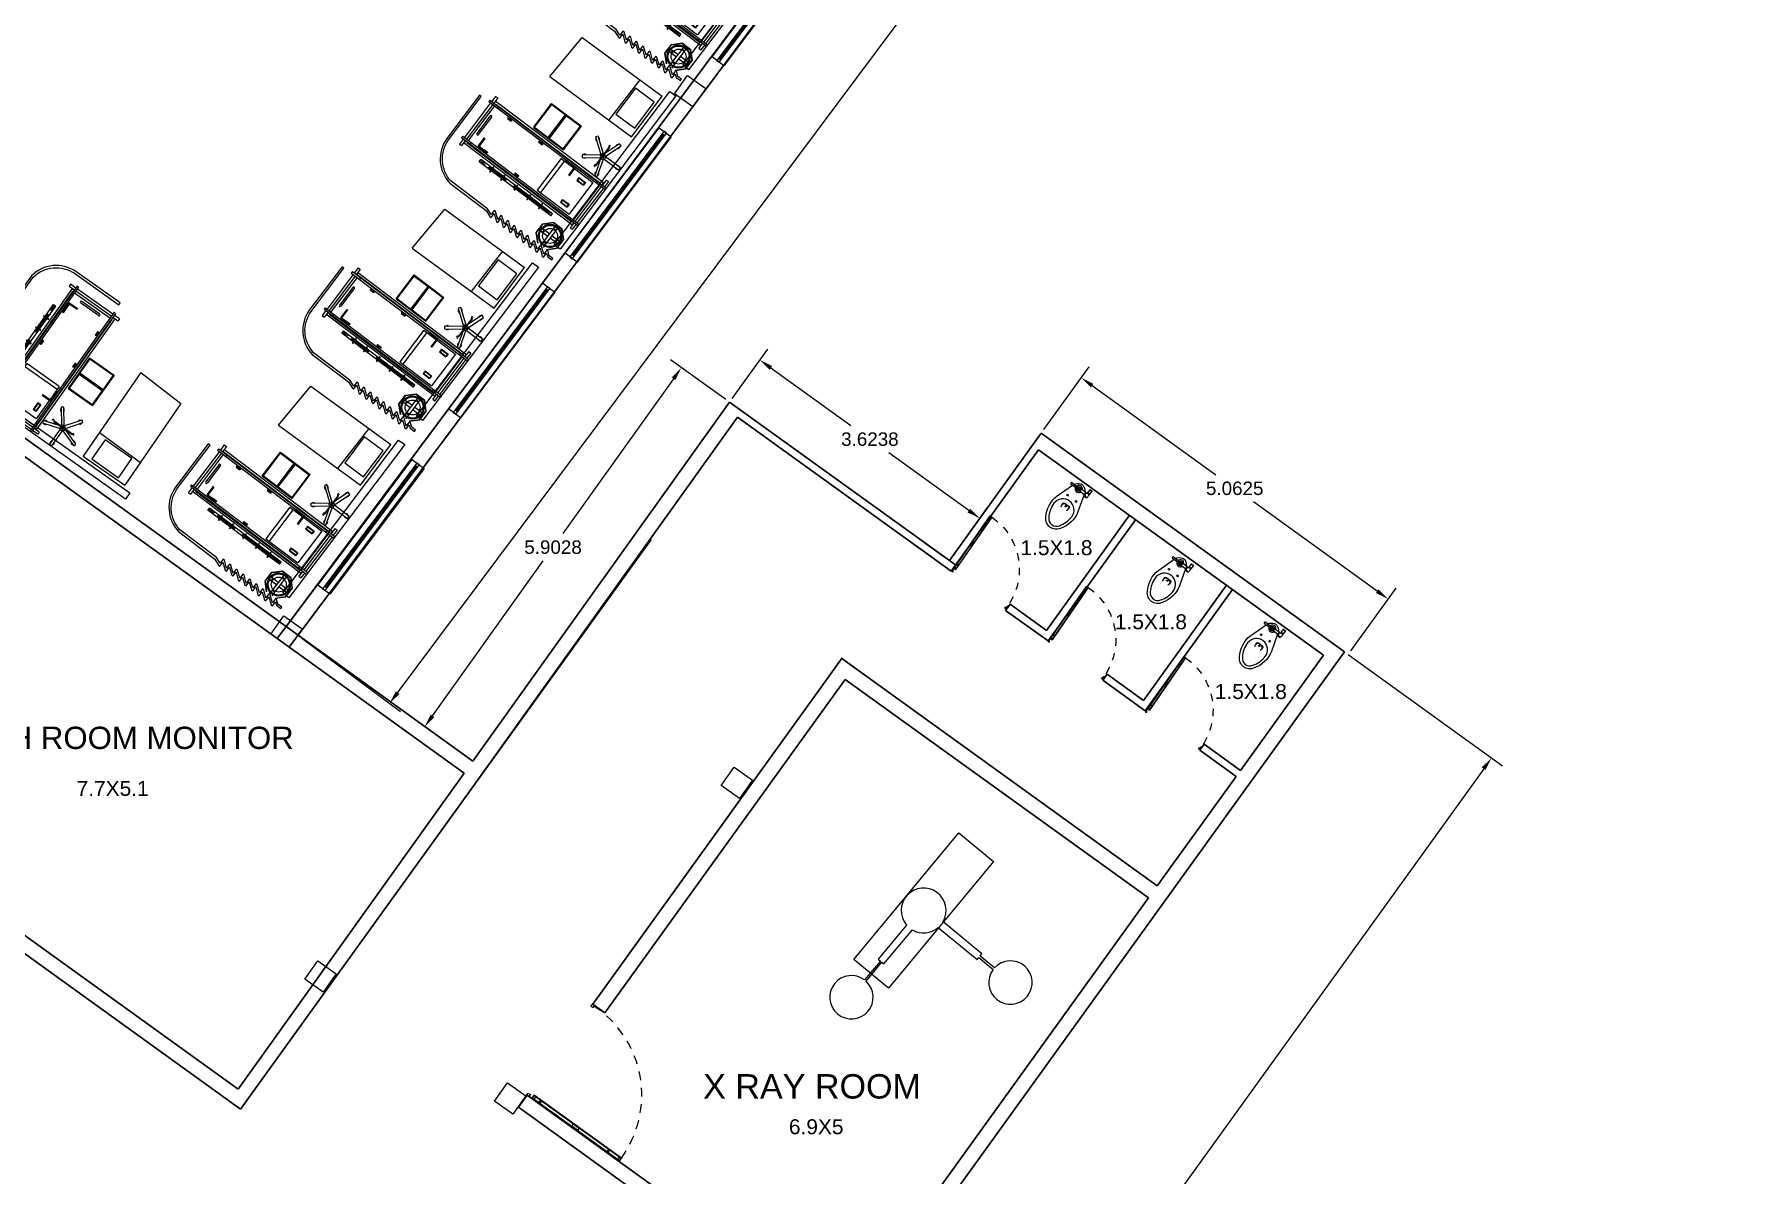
# Model space of a CAD drawing. Header units: metres. Extents: x 141303 to 146299, y 125960 to 127091.
# Drawn here: x 146017.86 to 146040.83, y 126160.79 to 126176.05 of the extents above; entities that cross this region are included whole.
import ezdxf

# ---------------------------------------------------------------- set-up
doc = ezdxf.new("R2010")
doc.units = ezdxf.units.M
doc.header["$MEASUREMENT"] = 0
for name, pattern in [('C05 _MOB-EQUIP URGENCIAS Y TOCOCIRUGÍA$0$006_URGENCIAS & TOCOCIRUGÍA$0$03.-PRIMER NIVEL GENERAL$0$XR-PLANTA 3ER NIVEL$0$DASHED', [19.05, 12.7, -6.35]), ('C05 _MOB-EQUIP URGENCIAS Y TOCOCIRUGÍA$0$006_URGENCIAS & TOCOCIRUGÍA$0$03.-PRIMER NIVEL GENERAL$0$XR-PLANTA 3ER NIVEL$0$DASHED2', [0.375, 0.25, -0.125]), ('C08_MUROS SERVICIOS$0$HIDDE100', [0.16, 0.1, -0.06])]:
    doc.linetypes.add(name, pattern=pattern)
for name, color, linetype in [('DIMENSION', 50, 'Continuous'), ('door', 12, 'Continuous'), ('FURNITURE', 6, 'Continuous'), ('WINDOW', 244, 'Continuous')]:
    doc.layers.add(name, color=color, linetype=linetype)
for name, color, linetype, lineweight in [('LETTERING', 50, 'Continuous', 30), ('new column', 4, 'Continuous', 25), ('NVMI_WALL', 7, 'Continuous', 30), ('PLINTH', 80, 'Continuous', 30)]:
    doc.layers.add(name, color=color, linetype=linetype, lineweight=lineweight)
doc.layers.get('0').off()
doc.styles.get("Standard").update_dxf_attribs({"font": 'arial.ttf'})
doc.dimstyles.get("Standard").update_dxf_attribs({"dimtxt": 0.18, "dimasz": 0.18, "dimexe": 0.18, "dimexo": 0.0625, "dimgap": 0.09, "dimtad": 0, "dimtih": 1, "dimtoh": 1, "dimdec": 4, "dimzin": 0, "dimdsep": 46, "dimtxsty": 'Standard', "dimcen": 0.09, "dimadec": 0, "dimazin": 0, "dimtfac": 1, "dimtdec": 4, "dimtofl": 0, "dimtmove": 0, "dimatfit": 3, "dimfxl": 1, "dimtolj": 1, "dimtzin": 0, "dimarcsym": 0})

# ---------------------------------------------------------------- blocks, each defined once
blk = doc.blocks.new('C05 _MOB-EQUIP URGENCIAS Y TOCOCIRUGÍA$0$cortina antibacterial')
blk.add_lwpolyline([(300.266, -580.673), (300.266, -580.651), (300.266, -580.673), (300.199, -580.673), (300.266, -580.761), (300.266, -580.783), (300.199, -580.783), (300.266, -580.871), (300.266, -580.893), (300.199, -580.893), (300.266, -580.981), (300.266, -581.003), (300.199, -581.003), (300.266, -581.091), (300.266, -581.113), (300.199, -581.113), (300.266, -581.201), (300.266, -581.223), (300.199, -581.223), (300.231, -581.309), (300.231, -581.921, 0.354939), (300.651, -582.281), (301.378, -582.281), (301.378, -582.311), (300.651, -582.311, -0.359051), (300.201, -581.921), (300.201, -581.313), (300.166, -581.223), (300.166, -581.201), (300.233, -581.201), (300.166, -581.113), (300.166, -581.091), (300.233, -581.091), (300.166, -581.003), (300.166, -580.981), (300.233, -580.981), (300.166, -580.893), (300.166, -580.871), (300.233, -580.871), (300.166, -580.783), (300.166, -580.761), (300.233, -580.761), (300.166, -580.673), (300.166, -580.651), (300.233, -580.651), (300.166, -580.563), (300.166, -580.541), (300.233, -580.541), (300.166, -580.453), (300.166, -580.431), (300.233, -580.431), (300.166, -580.343), (300.166, -580.321), (300.233, -580.321), (300.205, -580.281), (300.205, -580.211), (300.227, -580.211), (300.227, -580.274), (300.266, -580.321), (300.266, -580.343), (300.199, -580.343), (300.266, -580.431), (300.266, -580.453), (300.199, -580.453), (300.266, -580.541), (300.266, -580.563), (300.199, -580.563), (300.266, -580.651)], format="xyb")
blk = doc.blocks.new('bed ward')
at = {"layer": 'FURNITURE'}
for p, q in [((142390.8, 126644.899), (142391.223, 126645.43)), ((142391.223, 126645.43), (142392.307, 126644.667)), ((142390.8, 126644.899), (142391.91, 126644.116)), ((142392.007, 126644.879), (142391.6, 126644.335)), ((142392.41, 126644.731), (142392.492, 126644.674)), ((142391.91, 126644.116), (142392.307, 126644.667))]:
    blk.add_line(p, q, dxfattribs=at)
at = {"layer": 'FURNITURE', "lineweight": 0}
for p, q in [((142390.901, 126642.653, 310.935), (142392.41, 126644.731, 310.935)), ((142392.492, 126644.674, 310.935), (142390.981, 126642.594, 310.935)), ((142391.441, 126643.721, 310.935), (142391.621, 126643.968, 310.935)), ((142390.981, 126642.594, 310.935), (142390.901, 126642.653, 310.935))]:
    blk.add_line(p, q, dxfattribs=at)
at = {"layer": 'FURNITURE', "linetype": 'Continuous', "lineweight": 0}
for p, q in [((142390.016, 126644.532, 310.935), (142389.675, 126644.062, 310.935)), ((142390.044, 126644.511, 310.935), (142389.703, 126644.042, 310.935)), ((142390.068, 126644.493, 310.935), (142389.727, 126644.024, 310.935)), ((142390.006, 126644.569, 310.935), (142389.991, 126644.549, 310.935)), ((142389.991, 126644.549, 310.935), (142391.569, 126643.403, 310.935)), ((142390.006, 126644.569, 310.935), (142391.583, 126643.423, 310.935)), ((142390.08, 126644.621, 310.935), (142390.03, 126644.551, 310.935)), ((142390.109, 126644.6, 310.935), (142390.058, 126644.53, 310.935)), ((142390.077, 126644.549, 310.935), (142390.061, 126644.528, 310.935)), ((142390.08, 126644.621, 310.935), (142390.109, 126644.6, 310.935)), ((142390.086, 126644.518, 310.935), (142390.082, 126644.513, 310.935)), ((142390.086, 126644.518, 310.935), (142391.51, 126643.483, 310.935)), ((142390.091, 126644.551, 310.935), (142391.539, 126643.499, 310.935)), ((142390.117, 126644.487, 310.935), (142390.103, 126644.468, 310.935)), ((142390.596, 126644.216, 310.935), (142390.831, 126644.54, 310.935)), ((142390.61, 126644.219, 310.935), (142390.834, 126644.526, 310.935)), ((142390.831, 126644.54, 310.935), (142391.236, 126644.246, 310.935)), ((142390.834, 126644.526, 310.935), (142391.02, 126644.391, 310.935)), ((142390.014, 126644.357, 310.935), (142389.84, 126644.118, 310.935)), ((142390.033, 126644.343, 310.935), (142389.859, 126644.104, 310.935)), ((142390.254, 126644.34, 310.935), (142390.245, 126644.328, 310.935)), ((142390.245, 126644.328, 310.935), (142390.294, 126644.292, 310.935)), ((142390.254, 126644.34, 310.935), (142390.303, 126644.304, 310.935)), ((142390.303, 126644.304, 310.935), (142390.294, 126644.292, 310.935)), ((142390.596, 126644.216, 310.935), (142391.001, 126643.923, 310.935)), ((142390.61, 126644.219, 310.935), (142390.796, 126644.083, 310.935)), ((142390.796, 126644.083, 310.935), (142391.02, 126644.391, 310.935)), ((142390.799, 126644.069, 310.935), (142391.034, 126644.393, 310.935)), ((142390.812, 126644.072, 310.935), (142391.036, 126644.379, 310.935)), ((142390.999, 126643.936, 310.935), (142391.222, 126644.244, 310.935)), ((142391.001, 126643.923, 310.935), (142391.236, 126644.246, 310.935)), ((142391.036, 126644.379, 310.935), (142391.222, 126644.244, 310.935)), ((142389.661, 126644.043, 310.935), (142389.61, 126643.973, 310.935)), ((142389.651, 126644.08, 310.935), (142389.637, 126644.06, 310.935)), ((142389.637, 126644.06, 310.935), (142391.214, 126642.914, 310.935)), ((142389.689, 126644.022, 310.935), (142389.639, 126643.953, 310.935)), ((142389.651, 126644.08, 310.935), (142391.228, 126642.934, 310.935)), ((142389.692, 126644.02, 310.935), (142389.677, 126643.999, 310.935)), ((142389.713, 126644.005, 310.935), (142389.706, 126643.995, 310.935)), ((142389.706, 126643.995, 310.935), (142391.13, 126642.961, 310.935)), ((142389.762, 126643.999, 310.935), (142389.748, 126643.979, 310.935)), ((142389.94, 126644.061, 310.935), (142389.858, 126643.948, 310.935)), ((142389.949, 126644.055, 310.935), (142389.873, 126643.95, 310.935)), ((142389.94, 126644.061, 310.935), (142389.949, 126644.055, 310.935)), ((142390.675, 126644.034, 310.935), (142390.666, 126644.022, 310.935)), ((142390.666, 126644.022, 310.935), (142390.716, 126643.986, 310.935)), ((142390.675, 126644.034, 310.935), (142390.725, 126643.998, 310.935)), ((142390.725, 126643.998, 310.935), (142390.716, 126643.986, 310.935)), ((142390.812, 126644.072, 310.935), (142390.999, 126643.936, 310.935)), ((142389.61, 126643.973, 310.935), (142389.639, 126643.953, 310.935)), ((142389.679, 126643.985, 310.935), (142391.13, 126642.931, 310.935)), ((142389.858, 126643.948, 310.935), (142389.98, 126643.859, 310.935)), ((142389.873, 126643.95, 310.935), (142389.937, 126643.904, 310.935)), ((142390.558, 126643.293, 310.935), (142389.899, 126643.772, 310.935)), ((142389.939, 126643.907, 310.935), (142389.93, 126643.895, 310.935)), ((142389.939, 126643.907, 310.935), (142389.989, 126643.871, 310.935)), ((142389.989, 126643.871, 310.935), (142389.98, 126643.859, 310.935)), ((142390.973, 126643.806, 310.935), (142390.661, 126643.376, 310.935)), ((142391.017, 126643.775, 310.935), (142390.704, 126643.344, 310.935)), ((142390.973, 126643.806, 310.935), (142391.148, 126643.68, 310.935)), ((142391.038, 126643.766, 310.935), (142391.047, 126643.779, 310.935)), ((142391.087, 126643.731, 310.935), (142391.038, 126643.766, 310.935)), ((142391.169, 126643.69, 310.935), (142391.047, 126643.779, 310.935)), ((142390.537, 126643.265, 310.935), (142389.878, 126643.743, 310.935)), ((142390.007, 126643.668, 310.935), (142390.009, 126643.67, 310.935)), ((142390.007, 126643.668, 310.935), (142390.052, 126643.639, 310.935)), ((142390.009, 126643.67, 310.935), (142390.053, 126643.642, 310.935)), ((142390.089, 126643.612, 310.935), (142390.009, 126643.67, 310.935)), ((142390.046, 126643.643, 310.935), (142390.091, 126643.614, 310.935)), ((142390.157, 126643.559, 310.935), (142390.158, 126643.562, 310.935)), ((142390.157, 126643.559, 310.935), (142390.201, 126643.531, 310.935)), ((142390.238, 126643.503, 310.935), (142390.158, 126643.562, 310.935)), ((142390.158, 126643.562, 310.935), (142390.203, 126643.533, 310.935)), ((142390.194, 126643.532, 310.935), (142390.238, 126643.503, 310.935)), ((142390.196, 126643.534, 310.935), (142390.24, 126643.506, 310.935)), ((142390.361, 126643.601, 310.935), (142390.352, 126643.589, 310.935)), ((142390.352, 126643.589, 310.935), (142390.401, 126643.553, 310.935)), ((142390.361, 126643.601, 310.935), (142390.41, 126643.565, 310.935)), ((142390.41, 126643.565, 310.935), (142390.401, 126643.553, 310.935)), ((142391.078, 126643.583, 310.935), (142391.153, 126643.687, 310.935)), ((142391.087, 126643.577, 310.935), (142391.078, 126643.583, 310.935)), ((142391.087, 126643.731, 310.935), (142391.096, 126643.743, 310.935)), ((142391.087, 126643.577, 310.935), (142391.169, 126643.69, 310.935)), ((142391.153, 126643.687, 310.935), (142391.09, 126643.734, 310.935)), ((142391.157, 126643.673, 310.935), (142391.405, 126643.492, 310.935)), ((142391.216, 126643.555, 310.935), (142391.189, 126643.518, 310.935)), ((142391.217, 126643.546, 310.935), (142391.197, 126643.519, 310.935)), ((142391.216, 126643.555, 310.935), (142391.305, 126643.49, 310.935)), ((142391.217, 126643.546, 310.935), (142391.296, 126643.489, 310.935)), ((142391.581, 126643.53, 310.935), (142391.531, 126643.461, 310.935)), ((142391.581, 126643.53, 310.935), (142391.61, 126643.51, 310.935)), ((142390.238, 126643.503, 310.935), (142390.24, 126643.506, 310.935)), ((142390.508, 126643.304, 310.935), (142390.51, 126643.306, 310.935)), ((142390.508, 126643.304, 310.935), (142390.552, 126643.276, 310.935)), ((142390.51, 126643.306, 310.935), (142390.554, 126643.278, 310.935)), ((142390.59, 126643.248, 310.935), (142390.51, 126643.306, 310.935)), ((142390.549, 126643.281, 310.935), (142390.571, 126643.312, 310.935)), ((142390.661, 126643.376, 310.935), (142391.093, 126643.062, 310.935)), ((142391.405, 126643.492, 310.935), (142391.093, 126643.062, 310.935)), ((142391.492, 126643.459, 310.935), (142391.13, 126642.961, 310.935)), ((142391.517, 126643.441, 310.935), (142391.176, 126642.972, 310.935)), ((142391.189, 126643.518, 310.935), (142391.278, 126643.453, 310.935)), ((142391.197, 126643.519, 310.935), (142391.276, 126643.461, 310.935)), ((142391.545, 126643.421, 310.935), (142391.204, 126642.952, 310.935)), ((142391.296, 126643.489, 310.935), (142391.276, 126643.461, 310.935)), ((142391.305, 126643.49, 310.935), (142391.278, 126643.453, 310.935)), ((142391.472, 126643.504, 310.935), (142391.458, 126643.484, 310.935)), ((142391.51, 126643.483, 310.935), (142391.506, 126643.478, 310.935)), ((142391.541, 126643.485, 310.935), (142391.526, 126643.464, 310.935)), ((142391.61, 126643.51, 310.935), (142391.559, 126643.44, 310.935)), ((142391.583, 126643.423, 310.935), (142391.569, 126643.403, 310.935)), ((142390.545, 126643.276, 310.935), (142390.59, 126643.248, 310.935)), ((142390.547, 126643.279, 310.935), (142390.591, 126643.251, 310.935)), ((142390.59, 126643.248, 310.935), (142390.591, 126643.251, 310.935)), ((142390.667, 126643.188, 310.935), (142390.669, 126643.191, 310.935)), ((142390.667, 126643.188, 310.935), (142390.711, 126643.16, 310.935)), ((142390.669, 126643.191, 310.935), (142390.713, 126643.163, 310.935)), ((142390.749, 126643.133, 310.935), (142390.669, 126643.191, 310.935)), ((142390.704, 126643.161, 310.935), (142390.749, 126643.133, 310.935)), ((142390.706, 126643.163, 310.935), (142390.75, 126643.135, 310.935)), ((142390.749, 126643.133, 310.935), (142390.75, 126643.135, 310.935)), ((142391.002, 126643.26, 310.935), (142390.975, 126643.223, 310.935)), ((142390.975, 126643.223, 310.935), (142391.064, 126643.158, 310.935)), ((142391.003, 126643.252, 310.935), (142390.983, 126643.224, 310.935)), ((142390.983, 126643.224, 310.935), (142391.063, 126643.167, 310.935)), ((142391.002, 126643.26, 310.935), (142391.091, 126643.196, 310.935)), ((142391.003, 126643.252, 310.935), (142391.083, 126643.194, 310.935)), ((142391.083, 126643.194, 310.935), (142391.063, 126643.167, 310.935)), ((142391.091, 126643.196, 310.935), (142391.064, 126643.158, 310.935)), ((142390.66, 126642.811, 310.935), (142390.746, 126642.929, 310.935)), ((142390.663, 126642.808, 310.935), (142390.749, 126642.926, 310.935)), ((142390.691, 126642.853, 310.935), (142390.748, 126642.812, 310.935)), ((142390.704, 126642.844, 310.935), (142390.727, 126642.877, 310.935)), ((142390.704, 126642.844, 310.935), (142390.707, 126642.842, 310.935)), ((142390.707, 126642.842, 310.935), (142390.73, 126642.874, 310.935)), ((142390.707, 126642.857, 310.935), (142390.717, 126642.869, 310.935)), ((142390.707, 126642.857, 310.935), (142390.711, 126642.854, 310.935)), ((142390.715, 126642.886, 310.935), (142390.772, 126642.845, 310.935)), ((142390.717, 126642.869, 310.935), (142390.72, 126642.867, 310.935)), ((142390.719, 126642.858, 310.935), (142390.729, 126642.851, 310.935)), ((142390.727, 126642.877, 310.935), (142390.73, 126642.874, 310.935)), ((142390.743, 126642.816, 310.935), (142390.767, 126642.849, 310.935)), ((142390.746, 126642.929, 310.935), (142390.888, 126642.951, 310.935)), ((142390.746, 126642.925, 310.935), (142390.889, 126642.947, 310.935)), ((142390.748, 126642.812, 310.935), (142390.772, 126642.845, 310.935)), ((142390.886, 126642.948, 310.935), (142391.004, 126642.862, 310.935)), ((142390.888, 126642.951, 310.935), (142391.006, 126642.866, 310.935)), ((142390.89, 126642.864, 310.935), (142390.931, 126642.921, 310.935)), ((142390.89, 126642.864, 310.935), (142390.923, 126642.84, 310.935)), ((142390.893, 126642.869, 310.935), (142390.926, 126642.845, 310.935)), ((142390.923, 126642.84, 310.935), (142390.964, 126642.896, 310.935)), ((142391.025, 126642.722, 310.935), (142391.002, 126642.865, 310.935)), ((142391.029, 126642.723, 310.935), (142391.006, 126642.866, 310.935)), ((142391.117, 126643.015, 310.935), (142391.103, 126642.996, 310.935)), ((142391.162, 126642.953, 310.935), (142391.111, 126642.883, 310.935)), ((142391.111, 126642.883, 310.935), (142391.139, 126642.863, 310.935)), ((142391.19, 126642.932, 310.935), (142391.139, 126642.863, 310.935)), ((142391.159, 126642.955, 310.935), (142391.144, 126642.934, 310.935)), ((142391.228, 126642.934, 310.935), (142391.214, 126642.914, 310.935)), ((142390.683, 126642.668, 310.935), (142390.66, 126642.811, 310.935)), ((142390.687, 126642.669, 310.935), (142390.664, 126642.811, 310.935)), ((142390.725, 126642.637, 310.935), (142390.766, 126642.694, 310.935)), ((142390.758, 126642.613, 310.935), (142390.799, 126642.67, 310.935)), ((142390.763, 126642.689, 310.935), (142390.796, 126642.665, 310.935)), ((142390.766, 126642.694, 310.935), (142390.799, 126642.67, 310.935)), ((142390.8, 126642.586, 310.935), (142390.943, 126642.609, 310.935)), ((142390.917, 126642.689, 310.935), (142390.941, 126642.722, 310.935)), ((142390.917, 126642.689, 310.935), (142390.974, 126642.647, 310.935)), ((142390.922, 126642.685, 310.935), (142390.946, 126642.718, 310.935)), ((142390.94, 126642.607, 310.935), (142391.026, 126642.726, 310.935)), ((142390.941, 126642.722, 310.935), (142390.998, 126642.681, 310.935)), ((142390.943, 126642.605, 310.935), (142391.029, 126642.723, 310.935)), ((142390.959, 126642.659, 310.935), (142390.982, 126642.692, 310.935)), ((142390.959, 126642.659, 310.935), (142390.962, 126642.657, 310.935)), ((142390.962, 126642.657, 310.935), (142390.985, 126642.689, 310.935)), ((142390.965, 126642.679, 310.935), (142390.97, 126642.676, 310.935)), ((142390.969, 126642.667, 310.935), (142390.972, 126642.664, 310.935)), ((142390.972, 126642.664, 310.935), (142390.981, 126642.677, 310.935)), ((142390.978, 126642.68, 310.935), (142390.981, 126642.677, 310.935)), ((142390.982, 126642.692, 310.935), (142390.985, 126642.689, 310.935)), ((142390.801, 126642.582, 310.935), (142390.943, 126642.605, 310.935))]:
    blk.add_line(p, q, dxfattribs=at)
at = {"layer": 'FURNITURE', "linetype": 'C05 _MOB-EQUIP URGENCIAS Y TOCOCIRUGÍA$0$006_URGENCIAS & TOCOCIRUGÍA$0$03.-PRIMER NIVEL GENERAL$0$XR-PLANTA 3ER NIVEL$0$DASHED2', "lineweight": 0}
for p, q in [((142389.878, 126643.743, 310.935), (142389.899, 126643.772, 310.935)), ((142389.883, 126643.746, 310.935), (142389.898, 126643.766, 310.935)), ((142389.924, 126643.75, 310.935), (142389.902, 126643.767, 310.935)), ((142389.906, 126643.726, 310.935), (142389.884, 126643.742, 310.935)), ((142389.91, 126643.727, 310.935), (142389.924, 126643.747, 310.935)), ((142390.544, 126643.274, 310.935), (142389.914, 126643.732, 310.935)), ((142390.551, 126643.283, 310.935), (142389.92, 126643.741, 310.935)), ((142390.023, 126643.61, 310.935), (142390.045, 126643.64, 310.935)), ((142390.027, 126643.607, 310.935), (142390.023, 126643.61, 310.935)), ((142390.027, 126643.607, 310.935), (142390.05, 126643.637, 310.935)), ((142390.045, 126643.64, 310.935), (142390.089, 126643.612, 310.935)), ((142390.048, 126643.645, 310.935), (142390.07, 126643.675, 310.935)), ((142390.053, 126643.642, 310.935), (142390.075, 126643.672, 310.935)), ((142390.075, 126643.672, 310.935), (142390.07, 126643.675, 310.935)), ((142390.089, 126643.612, 310.935), (142390.091, 126643.614, 310.935)), ((142390.172, 126643.501, 310.935), (142390.194, 126643.532, 310.935)), ((142390.177, 126643.498, 310.935), (142390.199, 126643.528, 310.935)), ((142390.198, 126643.537, 310.935), (142390.22, 126643.567, 310.935)), ((142390.203, 126643.533, 310.935), (142390.224, 126643.564, 310.935)), ((142390.224, 126643.564, 310.935), (142390.22, 126643.567, 310.935)), ((142390.177, 126643.498, 310.935), (142390.172, 126643.501, 310.935)), ((142390.352, 126643.384, 310.935), (142390.387, 126643.433, 310.935)), ((142390.361, 126643.377, 310.935), (142390.397, 126643.426, 310.935)), ((142390.554, 126643.278, 310.935), (142390.576, 126643.308, 310.935)), ((142390.576, 126643.308, 310.935), (142390.571, 126643.312, 310.935)), ((142390.524, 126643.246, 310.935), (142390.545, 126643.276, 310.935)), ((142390.528, 126643.243, 310.935), (142390.524, 126643.246, 310.935)), ((142390.528, 126643.243, 310.935), (142390.55, 126643.273, 310.935)), ((142390.696, 126643.149, 310.935), (142390.542, 126643.261, 310.935)), ((142390.703, 126643.159, 310.935), (142390.549, 126643.271, 310.935)), ((142390.709, 126643.168, 310.935), (142390.555, 126643.28, 310.935)), ((142390.717, 126643.178, 310.935), (142390.562, 126643.29, 310.935)), ((142390.682, 126643.131, 310.935), (142390.704, 126643.161, 310.935)), ((142390.687, 126643.127, 310.935), (142390.682, 126643.131, 310.935)), ((142390.687, 126643.127, 310.935), (142390.709, 126643.158, 310.935)), ((142390.849, 126643.038, 310.935), (142390.701, 126643.146, 310.935)), ((142390.708, 126643.166, 310.935), (142390.73, 126643.196, 310.935)), ((142390.828, 126643.068, 310.935), (142390.708, 126643.156, 310.935)), ((142390.713, 126643.163, 310.935), (142390.735, 126643.193, 310.935)), ((142390.835, 126643.077, 310.935), (142390.714, 126643.165, 310.935)), ((142390.87, 126643.066, 310.935), (142390.721, 126643.174, 310.935)), ((142390.735, 126643.193, 310.935), (142390.73, 126643.196, 310.935)), ((142390.824, 126643.063, 310.935), (142390.839, 126643.083, 310.935)), ((142390.864, 126643.067, 310.935), (142390.842, 126643.083, 310.935)), ((142390.847, 126643.043, 310.935), (142390.825, 126643.059, 310.935)), ((142390.849, 126643.038, 310.935), (142390.87, 126643.066, 310.935)), ((142390.85, 126643.044, 310.935), (142390.865, 126643.064, 310.935))]:
    blk.add_line(p, q, dxfattribs=at)
at = {"layer": 'FURNITURE', "linetype": 'C05 _MOB-EQUIP URGENCIAS Y TOCOCIRUGÍA$0$006_URGENCIAS & TOCOCIRUGÍA$0$03.-PRIMER NIVEL GENERAL$0$XR-PLANTA 3ER NIVEL$0$DASHED', "lineweight": 0}
for p, q in [((142390.766, 126642.694, 310.935), (142390.89, 126642.864, 310.935)), ((142390.772, 126642.845, 310.935), (142390.84, 126642.796, 310.935)), ((142390.799, 126642.67, 310.935), (142390.923, 126642.84, 310.935)), ((142390.748, 126642.812, 310.935), (142390.816, 126642.762, 310.935)), ((142390.849, 126642.738, 310.935), (142390.917, 126642.689, 310.935)), ((142390.873, 126642.771, 310.935), (142390.941, 126642.722, 310.935))]:
    blk.add_line(p, q, dxfattribs=at)
at = {"layer": 'FURNITURE'}
blk.add_lwpolyline([(142391.695, 126644.412), (142391.949, 126644.229), (142392.204, 126644.583), (142391.95, 126644.766)], close=True, dxfattribs=at)
at = {"layer": 'FURNITURE', "lineweight": 0, "elevation": 310.935}
blk.add_lwpolyline([(142391.632, 126643.983, 2.414214), (142391.621, 126643.969), (142391.614, 126643.974), (142391.434, 126643.726), (142391.441, 126643.721, 2.414214), (142391.43, 126643.706)], format="xyb", dxfattribs=at)
for points in [[(142391.539, 126643.88), (142391.462, 126644.116), (142391.428, 126644.105), (142391.504, 126643.869)], [(142391.567, 126643.848), (142391.771, 126643.989), (142391.75, 126644.019), (142391.563, 126643.889)], [(142391.5, 126643.863), (142391.252, 126643.862), (142391.252, 126643.826), (142391.5, 126643.827)], [(142391.496, 126643.797), (142391.426, 126643.585), (142391.46, 126643.574), (142391.538, 126643.809)], [(142391.546, 126643.812), (142391.746, 126643.666), (142391.768, 126643.695), (142391.567, 126643.841)]]:
    blk.add_lwpolyline(points, dxfattribs=at)
at = {"layer": 'FURNITURE', "linetype": 'C05 _MOB-EQUIP URGENCIAS Y TOCOCIRUGÍA$0$006_URGENCIAS & TOCOCIRUGÍA$0$03.-PRIMER NIVEL GENERAL$0$XR-PLANTA 3ER NIVEL$0$DASHED2', "lineweight": 0}
for centre, radius in [((142389.903, 126643.747, 310.935), 0.000769), ((142389.953, 126643.71, 310.935), 0.003), ((142390.148, 126643.569, 310.935), 0.003), ((142390.601, 126643.24, 310.935), 0.003), ((142390.795, 126643.099, 310.935), 0.003), ((142390.845, 126643.062, 310.935), 0.000769)]:
    blk.add_circle(centre, radius, dxfattribs=at)
at = {"layer": 'FURNITURE', "linetype": 'Continuous', "lineweight": 0}
for radius in [0.155, 0.142, 0.1]:
    blk.add_circle((142390.844, 126642.767, 310.935), radius, dxfattribs=at)
for centre, radius, start, end in [((142390.085, 126644.543, 310.935), 0.01, 54.006, 144.006), ((142390.024, 126644.35, 310.935), 0.012, 324.006, 144.006), ((142389.685, 126643.993, 310.935), 0.01, 144.006, 234.006), ((142389.85, 126644.111, 310.935), 0.012, 144.006, 324.006), ((142391.533, 126643.491, 310.935), 0.01, 324.006, 54.006), ((142390.844, 126642.767, 310.935), 0.149, 144.006, 324.006), ((142391.136, 126642.939, 310.935), 0.01, 234.006, 324.006)]:
    blk.add_arc(centre, radius, start, end, dxfattribs=at)
at = {"layer": 'FURNITURE', "lineweight": 0}
for centre, radius, start, end in [((142391.456, 126644.076, 310.935), 0.027, 149.7619, 246.1412), ((142391.456, 126644.076, 310.935), 0.027, 329.7619, 66.1412), ((142391.731, 126643.983, 310.935), 0.027, 76.5671, 172.9465), ((142391.288, 126643.844, 310.935), 0.027, 41.943, 138.3224), ((142391.288, 126643.844, 310.935), 0.027, 221.943, 318.3224), ((142391.531, 126643.845, 310.935), 0.036, 68.4835, 219.5285), ((142391.531, 126643.845, 310.935), 0.036, 234.006, 54.006), ((142391.531, 126643.845, 310.935), 0.018, 84.006, 204.006), ((142391.531, 126643.845, 310.935), 0.018, 234.006, 54.006), ((142391.731, 126643.983, 310.935), 0.027, 256.5671, 352.9465), ((142391.455, 126643.614, 310.935), 0.027, 113.508, 209.8874), ((142391.455, 126643.614, 310.935), 0.027, 293.508, 29.8874), ((142391.728, 126643.702, 310.935), 0.027, 185.7848, 282.1642), ((142391.728, 126643.702, 310.935), 0.027, 5.7848, 102.1642)]:
    blk.add_arc(centre, radius, start, end, dxfattribs=at)
at = {"layer": 'FURNITURE', "linetype": 'C05 _MOB-EQUIP URGENCIAS Y TOCOCIRUGÍA$0$006_URGENCIAS & TOCOCIRUGÍA$0$03.-PRIMER NIVEL GENERAL$0$XR-PLANTA 3ER NIVEL$0$DASHED2', "lineweight": 0}
for centre, radius, start, end in [((142389.9, 126643.765, 310.935), 0.0025, 54.006, 144.006), ((142389.885, 126643.744, 310.935), 0.0025, 144.006, 234.006), ((142389.908, 126643.728, 310.935), 0.0025, 234.006, 324.006), ((142389.922, 126643.748, 310.935), 0.0025, 324.006, 54.006), ((142390.356, 126643.38, 310.935), 0.0058, 144.006, 324.006), ((142390.392, 126643.429, 310.935), 0.0058, 324.006, 144.006), ((142390.841, 126643.081, 310.935), 0.0025, 54.006, 144.006), ((142390.826, 126643.061, 310.935), 0.0025, 144.006, 234.006), ((142390.848, 126643.045, 310.935), 0.0025, 234.006, 324.006), ((142390.863, 126643.065, 310.935), 0.0025, 324.006, 54.006)]:
    blk.add_arc(centre, radius, start, end, dxfattribs=at)
at = {"layer": 'FURNITURE', "lineweight": 0, "xscale": -1, "rotation": 234.0059966302266}
blk.add_blockref('C05 _MOB-EQUIP URGENCIAS Y TOCOCIRUGÍA$0$cortina antibacterial', (142683.881, 126058.568, 310.935), dxfattribs=at)
blk = doc.blocks.new('C08_MUROS SERVICIOS$0$DOOR 1.20')
at = {"linetype": 'C08_MUROS SERVICIOS$0$HIDDE100'}
blk.add_lwpolyline([(187.586, 86.339, -0.424767), (188.786, 87.579)], format="xyb", dxfattribs=at)
at = {"linetype": 'ByBlock'}
blk.add_lwpolyline([(188.826, 86.379), (188.826, 87.579), (188.786, 87.579), (188.786, 86.379), (188.826, 86.379)], dxfattribs=at)
for points in [[(188.826, 87.559), (188.786, 87.559), (188.786, 87.579), (188.826, 87.579)], [(188.821, 87.41), (188.791, 87.41), (188.791, 87.419), (188.821, 87.419)], [(188.796, 87.419), (188.816, 87.419), (188.816, 87.41), (188.796, 87.41)], [(188.791, 86.999), (188.821, 86.999), (188.821, 86.919), (188.791, 86.919)], [(188.826, 86.379), (188.786, 86.379), (188.786, 86.399), (188.826, 86.399)], [(188.821, 86.469), (188.791, 86.469), (188.791, 86.479), (188.821, 86.479)], [(188.796, 86.479), (188.816, 86.479), (188.816, 86.469), (188.796, 86.469)]]:
    blk.add_lwpolyline(points, close=True)
blk.add_lwpolyline([(188.821, 86.399), (188.821, 87.559), (188.791, 87.559), (188.791, 86.399)], close=True, dxfattribs=at)
for points in [[(187.576, 86.379), (187.576, 86.309), (187.606, 86.309), (187.606, 86.339), (187.586, 86.339), (187.586, 86.379), (187.576, 86.379)], [(188.836, 86.379), (188.836, 86.309), (188.806, 86.309), (188.806, 86.339), (188.826, 86.339), (188.826, 86.379), (188.836, 86.379)]]:
    blk.add_lwpolyline(points)
blk = doc.blocks.new('flux caroni')
for p, q in [((-0.07, -0.223), (-0.07, -0.253)), ((-0.037, -0.076), (-0.037, -0.096)), ((0.036, -0.086), (-0.036, -0.086)), ((0, -0.121), (0, -0.05)), ((0.101, -0.068), (0.024, -0.068)), ((0.101, -0.103), (0.024, -0.103)), ((0.07, -0.223), (0.07, -0.253)), ((0.123, -0.062), (0.123, -0.005)), ((0.131, -0.062), (0.131, -0.052)), ((0.146, -0.052), (0.146, -0.062)), ((0.154, -0.005), (0.154, -0.062)), ((-0.085, -0.238), (-0.055, -0.238)), ((0.055, -0.238), (0.085, -0.238))]:
    blk.add_line(p, q)
for points in [[(0.118, 0), (0.121, -0.005), (0.156, -0.005), (0.159, 0)], [(-0.04, -0.076), (-0.042, -0.079), (-0.042, -0.092), (-0.04, -0.096)], [(-0.028, -0.076), (-0.04, -0.076), (-0.04, -0.096), (-0.028, -0.096)]]:
    blk.add_lwpolyline(points)
for points in [[(0.1, -0.103), (0.171, -0.329, -0.220845), (0.12, -0.641, -0.267949), (0, -0.711, -0.267949), (-0.12, -0.641, -0.220845), (-0.171, -0.329), (-0.097, -0.094, -0.200507)], [(-0.042, -0.079), (-0.123, -0.075, 0.428639), (-0.129, -0.08), (-0.129, -0.085), (-0.129, -0.09, 0.42603), (-0.123, -0.095), (-0.042, -0.092)], [(-0.09, -0.077, -0.184776), (-0.017, -0.013, -0.178359), (0.017, -0.013, -0.164856), (0.085, -0.068)], [(0.106, -0.103), (0.115, -0.103, -0.39071), (0.121, -0.109, 0.39071), (0.122, -0.11), (0.153, -0.11, 0.368077), (0.154, -0.109, 0.077411), (0.154, -0.062)], [(0.106, -0.068), (0.115, -0.068, 0.331964), (0.122, -0.062)], [(0.122, -0.11), (0.122, -0.111, 0.414214), (0.123, -0.112), (0.152, -0.112, 0.414214), (0.153, -0.111), (0.153, -0.11)], [(0.152, -0.112), (0.152, -0.116, -0.414214), (0.151, -0.117), (0.124, -0.117, -0.414214), (0.123, -0.116), (0.123, -0.112)], [(0.148, -0.117), (0.148, -0.12, -0.414214), (0.147, -0.121), (0.137, -0.121), (0.127, -0.121, -0.414214), (0.126, -0.12), (0.126, -0.117)], [(-0.044, -0.411, -0.060428), (-0.049, -0.358, -0.405477), (-0.034, -0.344), (0, -0.344), (0.034, -0.344, -0.405477), (0.049, -0.358, -0.060428), (0.044, -0.411)], [(0.048, -0.381, 0.43678), (0.019, -0.349), (0, -0.349), (-0.019, -0.349, 0.43678), (-0.048, -0.381)], [(0.004, -0.361), (0.004, -0.364, 0.310791), (0.006, -0.366, -0.034503), (0.007, -0.367, -0.106031), (0.009, -0.369, -0.162613), (0.01, -0.371, -0.162613), (0.009, -0.373, -0.106031), (0.007, -0.375, -0.069899), (0.004, -0.376, -0.056135), (0, -0.376, -0.056135), (-0.004, -0.376, -0.069899), (-0.007, -0.375, -0.106031), (-0.009, -0.373, -0.162613), (-0.01, -0.371, -0.162613), (-0.009, -0.369, -0.106031), (-0.007, -0.367, -0.034503), (-0.006, -0.366, 0.310791), (-0.004, -0.364), (-0.004, -0.361)]]:
    blk.add_lwpolyline(points, format="xyb")
for points in [[(0.104, -0.106), (0.104, -0.106, -0.414214), (0.101, -0.103), (0.101, -0.068, -0.414214), (0.104, -0.065), (0.104, -0.065, -0.414214), (0.106, -0.068), (0.106, -0.103, -0.414214)], [(0, -0.673, 0.267949), (0.087, -0.622, 0.149412), (0.146, -0.431, 0.414214), (0, -0.285, 0.414214), (-0.146, -0.431, 0.149412), (-0.087, -0.622, 0.267949)]]:
    blk.add_lwpolyline(points, format="xyb", close=True)
blk.add_lwpolyline([(0.155, -0.062), (0.122, -0.062), (0.121, -0.061), (0.121, -0.053), (0.122, -0.052), (0.155, -0.052), (0.156, -0.053), (0.156, -0.061)], close=True)
for centre, radius in [((0, -0.086), 0.0297), ((0, -0.086), 0.0204), ((-0.07, -0.238), 0.008), ((0.07, -0.238), 0.008)]:
    blk.add_circle(centre, radius)
for start, end in [(21.9459, 172.1193), (187.7161, 338.3331)]:
    blk.add_arc((0, -0.086), 0.0474, start, end)
blk = doc.blocks.new('*D335')
at = {"layer": 'Defpoints', "color": 0, "transparency": 16777216}
for p in [(146035.386, 126167.79), (146037.354, 126166.372), (146018.427, 126144.262)]:
    blk.add_point(p, dxfattribs=at)
at = {"layer": 'DIMENSION', "color": 0, "lineweight": -2, "transparency": 16777216}
for p, q in [((146035.436, 126167.754), (146037.5, 126166.266)), ((146037.249, 126166.226), (146029.006, 126154.789)), ((146020.501, 126142.989), (146028.744, 126154.426)), ((146018.478, 126144.226), (146020.542, 126142.738))]:
    blk.add_line(p, q, dxfattribs=at)
at = {"layer": 'DIMENSION', "color": 0, "transparency": 16777216}
for points in [[(146037.224, 126166.243), (146037.273, 126166.208), (146037.354, 126166.372)], [(146020.476, 126143.007), (146020.525, 126142.972), (146020.395, 126142.843)]]:
    blk.add_solid(points, dxfattribs=at)
at = {"layer": 'DIMENSION', "color": 0, "transparency": 16777216, "insert": (146028.875, 126154.607), "char_height": 0.18, "attachment_point": 5}
blk.add_mtext('\\A1;29.0028', dxfattribs=at)
blk = doc.blocks.new('*D336')
at = {"layer": 'Defpoints', "color": 0, "transparency": 16777216}
for p in [(146031.33, 126170.714), (146035.971, 126168.496), (146035.436, 126167.754)]:
    blk.add_point(p, dxfattribs=at)
at = {"layer": 'DIMENSION', "color": 0, "lineweight": -2, "transparency": 16777216}
for p, q in [((146031.366, 126170.764), (146031.97, 126171.602)), ((146032.011, 126171.351), (146033.666, 126170.158)), ((146035.825, 126168.601), (146034.17, 126169.794)), ((146035.473, 126167.804), (146036.077, 126168.642))]:
    blk.add_line(p, q, dxfattribs=at)
at = {"layer": 'DIMENSION', "color": 0, "transparency": 16777216}
for points in [[(146032.028, 126171.375), (146031.993, 126171.327), (146031.865, 126171.456)], [(146035.843, 126168.626), (146035.808, 126168.577), (146035.971, 126168.496)]]:
    blk.add_solid(points, dxfattribs=at)
at = {"layer": 'DIMENSION', "color": 0, "transparency": 16777216, "insert": (146033.918, 126169.976), "char_height": 0.18, "attachment_point": 5}
blk.add_mtext('\\A1;5.0625', dxfattribs=at)
blk = doc.blocks.new('*D337')
at = {"layer": 'Defpoints', "color": 0, "transparency": 16777216}
for p in [(146026.517, 126171.59), (146027.162, 126171.129), (146023.729, 126166.327)]:
    blk.add_point(p, dxfattribs=at)
at = {"layer": 'DIMENSION', "color": 0, "lineweight": -2, "transparency": 16777216}
for p, q in [((146027.111, 126171.165), (146026.371, 126171.695)), ((146026.413, 126171.443), (146024.931, 126169.371)), ((146023.189, 126166.934), (146024.671, 126169.007)), ((146023.678, 126166.363), (146022.938, 126166.893))]:
    blk.add_line(p, q, dxfattribs=at)
at = {"layer": 'DIMENSION', "color": 0, "transparency": 16777216}
for points in [[(146026.388, 126171.461), (146026.437, 126171.426), (146026.517, 126171.59)], [(146023.165, 126166.952), (146023.214, 126166.917), (146023.085, 126166.788)]]:
    blk.add_solid(points, dxfattribs=at)
at = {"layer": 'DIMENSION', "color": 0, "transparency": 16777216, "insert": (146024.801, 126169.189), "char_height": 0.18, "attachment_point": 5}
blk.add_mtext('\\A1;5.9028', dxfattribs=at)
blk = doc.blocks.new('*D338')
at = {"layer": 'Defpoints', "color": 0, "transparency": 16777216}
for p in [(146027.162, 126171.129), (146030.508, 126169.575), (146030.102, 126169.01)]:
    blk.add_point(p, dxfattribs=at)
at = {"layer": 'DIMENSION', "color": 0, "lineweight": -2, "transparency": 16777216}
for p, q in [((146027.198, 126171.18), (146027.674, 126171.839)), ((146027.715, 126171.588), (146028.786, 126170.816)), ((146030.362, 126169.68), (146029.291, 126170.452)), ((146030.138, 126169.061), (146030.614, 126169.721))]:
    blk.add_line(p, q, dxfattribs=at)
at = {"layer": 'DIMENSION', "color": 0, "transparency": 16777216}
for points in [[(146027.732, 126171.613), (146027.697, 126171.564), (146027.569, 126171.693)], [(146030.38, 126169.704), (146030.345, 126169.655), (146030.508, 126169.575)]]:
    blk.add_solid(points, dxfattribs=at)
at = {"layer": 'DIMENSION', "color": 0, "transparency": 16777216, "insert": (146029.039, 126170.634), "char_height": 0.18, "attachment_point": 5}
blk.add_mtext('\\A1;3.6238', dxfattribs=at)
blk = doc.blocks.new('*D339')
at = {"layer": 'Defpoints', "color": 0, "transparency": 16777216}
for p in [(146039.465, 126192.223), (146040.688, 126191.311), (146021.392, 126168.011)]:
    blk.add_point(p, dxfattribs=at)
at = {"layer": 'DIMENSION', "color": 0, "lineweight": -2, "transparency": 16777216}
for p, q in [((146039.515, 126192.186), (146040.832, 126191.203)), ((146040.58, 126191.167), (146031.787, 126179.387)), ((146022.722, 126167.243), (146031.515, 126179.023)), ((146021.442, 126167.974), (146022.759, 126166.991))]:
    blk.add_line(p, q, dxfattribs=at)
at = {"layer": 'DIMENSION', "color": 0, "transparency": 16777216}
for points in [[(146040.556, 126191.184), (146040.604, 126191.149), (146040.688, 126191.311)], [(146022.698, 126167.261), (146022.747, 126167.225), (146022.615, 126167.099)]]:
    blk.add_solid(points, dxfattribs=at)
at = {"layer": 'DIMENSION', "color": 0, "transparency": 16777216, "insert": (146031.651, 126179.205), "char_height": 0.18, "attachment_point": 5}
blk.add_mtext('\\A1;30.2134', dxfattribs=at)
blk = doc.blocks.new('C05 _MUROS URGENCIAS Y TOCOCIRUGÍA$0$VENTANA FACH  2.10 X 1.00')
at = {"elevation": 0}
for points in [[(194.2, -606.543), (194.2, -606.583), (194.24, -606.583), (194.24, -606.543)], [(196.26, -606.543), (196.26, -606.583), (196.3, -606.583), (196.3, -606.543)]]:
    blk.add_lwpolyline(points, close=True, dxfattribs=at)
at = {"layer": 'door', "linetype": 'ByBlock', "elevation": 0}
for points in [[(196.3, -606.663), (194.2, -606.663), (194.2, -606.463), (196.3, -606.463), (196.3, -606.663)], [(194.24, -606.553), (196.26, -606.553)], [(194.24, -606.563), (196.26, -606.563)], [(194.24, -606.573), (196.26, -606.573)]]:
    blk.add_lwpolyline(points, dxfattribs=at)
blk.add_lwpolyline([(194.2, -606.583), (196.3, -606.583), (196.3, -606.543), (194.2, -606.543)], close=True, dxfattribs=at)

msp = doc.modelspace()

# ---------------------------------------------------------------- linework, layer by layer
at = {"layer": 'FURNITURE', "lineweight": 5}
msp.add_lwpolyline([(146030.22956, 126165.36739), (146030.69111, 126164.98403), (146029.2855, 126163.29169), (146028.82394, 126163.67505)], close=True, dxfattribs=at)
msp.add_lwpolyline([(146028.98747, 126163.38284), (146029.19849, 126163.63691), (146029.22734, 126163.61295), (146029.60699, 126164.07004, 0.31919775), (146029.95313, 126164.10208), (146030.47177, 126163.67131), (146030.49573, 126163.70016), (146030.68825, 126163.54025, 46.37843826), (146030.70422, 126163.55949), (146030.5117, 126163.71939), (146030.53566, 126163.74824), (146030.01703, 126164.179, 1.93771061), (146029.53007, 126164.13393), (146029.15042, 126163.67684), (146029.17926, 126163.65288), (146028.96824, 126163.39882, 46.37843826)], format="xyb", close=True, dxfattribs=at)
at = {"layer": 'new column'}
for p, q in [((146026.42745, 126175.25706), (146026.60139, 126175.50148)), ((146026.60139, 126175.50148), (146026.84582, 126175.32754)), ((146026.67188, 126175.08312), (146026.42745, 126175.25706)), ((146026.84582, 126175.32754), (146026.67188, 126175.08312)), ((146021.02826, 126168.02502), (146021.2022, 126168.26945)), ((146021.2022, 126168.26945), (146021.44662, 126168.09551)), ((146021.44662, 126168.09551), (146021.27268, 126167.85108)), ((146021.27268, 126167.85108), (146021.02826, 126168.02502)), ((146027.0491, 126166.00052), (146027.22304, 126166.24495)), ((146027.22304, 126166.24495), (146027.46747, 126166.07101)), ((146027.46747, 126166.07101), (146027.29353, 126165.82658)), ((146027.29353, 126165.82658), (146027.0491, 126166.00052)), ((146021.48097, 126163.41137), (146021.65491, 126163.6558)), ((146021.65491, 126163.6558), (146021.89934, 126163.48186)), ((146021.7254, 126163.23743), (146021.48097, 126163.41137)), ((146021.89934, 126163.48186), (146021.7254, 126163.23743)), ((146024.01719, 126161.77853), (146024.19113, 126162.02296)), ((146024.19113, 126162.02296), (146024.43555, 126161.84902)), ((146024.26161, 126161.60459), (146024.01719, 126161.77853)), ((146024.43555, 126161.84902), (146024.26161, 126161.60459))]:
    msp.add_line(p, q, dxfattribs=at)
at = {"layer": 'NVMI_WALL'}
for p, q in [((146021.27268, 126167.85108), (146039.461, 126192.2265)), ((146021.10969, 126167.96707), (146035.78283, 126187.63156)), ((146021.18166, 126168.06353), (146032.54443, 126183.29156)), ((146023.72908, 126166.3271), (146009.85759, 126176.32535)), ((146023.61277, 126166.1644), (146009.90289, 126176.04616)), ((146023.72908, 126166.3271), (146027.16191, 126171.12908)), ((146030.18276, 126168.95173), (146027.16191, 126171.12908)), ((146023.77502, 126166.04746), (146027.266, 126170.93079)), ((146030.12428, 126168.8706), (146027.266, 126170.93079)), ((146030.10163, 126169.0102), (146031.32954, 126170.71379)), ((146035.38572, 126167.7902), (146031.32954, 126170.71379)), ((146030.12428, 126168.8706), (146031.29372, 126170.49308)), ((146035.10653, 126167.74489), (146031.29372, 126170.49308)), ((146031.39961, 126168.07465), (146032.51058, 126169.616)), ((146031.42226, 126167.93505), (146032.5917, 126169.55752)), ((146020.61944, 126161.66943), (146026.1139, 126169.2924)), ((146030.18276, 126168.95173), (146029.77714, 126169.24409)), ((146030.12428, 126168.8706), (146029.71867, 126169.16296)), ((146032.69759, 126167.1391), (146033.80855, 126168.68045)), ((146032.72024, 126166.9995), (146033.88968, 126168.62197)), ((146030.8544, 126168.34436), (146030.91287, 126168.42548)), ((146031.42226, 126167.93505), (146030.8544, 126168.34436)), ((146031.42226, 126167.93505), (146030.8544, 126168.34436)), ((146031.39961, 126168.07465), (146030.91287, 126168.42548)), ((146031.39961, 126168.07465), (146030.91287, 126168.42548)), ((146018.42724, 126144.26211), (146035.38572, 126167.7902)), ((146028.48913, 126167.45712), (146028.66942, 126167.70725)), ((146028.48913, 126167.45712), (146028.66942, 126167.70725)), ((146032.88297, 126164.65995), (146028.66455, 126167.70049)), ((146033.99556, 126166.20355), (146035.10653, 126167.74489)), ((146025.33165, 126163.07644), (146028.48913, 126167.45712)), ((146025.49389, 126162.9595), (146028.70985, 126167.4213)), ((146032.76603, 126164.4977), (146028.70985, 126167.4213)), ((146032.15237, 126167.40881), (146032.21084, 126167.48993)), ((146032.72024, 126166.9995), (146032.15237, 126167.40881)), ((146032.72024, 126166.9995), (146032.15237, 126167.40881)), ((146032.69759, 126167.1391), (146032.21084, 126167.48993)), ((146032.69759, 126167.1391), (146032.21084, 126167.48993)), ((146033.45035, 126166.47325), (146033.50882, 126166.55438)), ((146033.99556, 126166.20355), (146033.50882, 126166.55438)), ((146033.93709, 126166.12242), (146033.45035, 126166.47325)), ((146033.93709, 126166.12242), (146033.45035, 126166.47325)), ((146020.59055, 126161.93679), (146023.61277, 126166.1644)), ((146032.88297, 126164.65995), (146033.93709, 126166.12242)), ((146020.61944, 126161.66943), (146014.86403, 126165.81779)), ((146025.33165, 126163.07644), (146027.37817, 126165.91577)), ((146025.33165, 126163.07644), (146027.37817, 126165.91577)), ((146022.45218, 126164.53957), (146022.45092, 126164.54047)), ((146028.67299, 126158.81905), (146032.76603, 126164.4977)), ((146028.67299, 126158.81905), (146032.76603, 126164.4977)), ((146020.59055, 126161.93679), (146017.4958, 126164.16741)), ((146025.49389, 126162.9595), (146025.33165, 126163.07644)), ((146028.67299, 126158.81905), (146031.47965, 126162.71298)), ((146028.67299, 126158.81905), (146031.47965, 126162.71298)), ((146024.33762, 126161.69734), (146024.45457, 126161.85959)), ((146024.33762, 126161.69734), (146024.45457, 126161.85959)), ((146024.33762, 126161.69734), (146024.45457, 126161.85959)), ((146028.55605, 126158.6568), (146024.33762, 126161.69734)), ((146028.67299, 126158.81905), (146024.45457, 126161.85959))]:
    msp.add_line(p, q, dxfattribs=at)
at = {"layer": 'PLINTH'}
for p, q in [((146021.39231, 126168.0114), (146039.46531, 126192.22332)), ((146027.16191, 126171.12908), (146023.72908, 126166.3271)), ((146030.10163, 126169.0102), (146027.16191, 126171.12908)), ((146031.32954, 126170.71379), (146030.10163, 126169.0102)), ((146035.38572, 126167.7902), (146031.32954, 126170.71379)), ((146023.72908, 126166.3271), (146021.39231, 126168.0114)), ((146023.3031, 126151.02685), (146035.38572, 126167.7902))]:
    msp.add_line(p, q, dxfattribs=at)

# ---------------------------------------------------------------- block references
at = {"layer": 'door'}
for p, xscale, yscale, zscale, rotation in [((146105.31203, 126042.34982), -0.7088458887546228, 0.7088458887546228, 0.7088458887546228, 325.2834132662443), ((146106.60164, 126041.40756), -0.7088458887546228, 0.7088458887546228, 0.7088458887546228, 325.2834132662443), ((146107.90277, 126040.46649), -0.7088458887546228, 0.7088458887546228, 0.7088458887546228, 325.2834132662443), ((146072.79132, 126405.54362), 1.196557222226903, 1.196557222226903, 1.196557222226903, 234.2159783483173)]:
    msp.add_blockref('C08_MUROS SERVICIOS$0$DOOR 1.20', p, dxfattribs=dict(at, xscale=xscale, yscale=yscale, zscale=zscale, rotation=rotation))
at = {"layer": 'FURNITURE'}
for p, rotation in [((1254.27493, 2262.26913), 358.910920392061), ((1252.55529, 2259.86947), 358.910920392061), ((1250.71684, 2257.57483), 358.910920392061), ((17721.86464, 267075.1868), 270.6684327277618), ((1248.92764, 2255.20586), 358.910920392061)]:
    msp.add_blockref('bed ward', p, dxfattribs=dict(at, rotation=rotation))
at = {"layer": 'FURNITURE', "extrusion": (-2.25327e-23, 1.06678e-23, -1), "xscale": -1.021510850963692, "yscale": 1.021510850963692, "zscale": 1.021510850963692, "rotation": 37.1090383409183}
for p in [(-146031.88564, 126170.03766), (-146033.24337, 126169.0439), (-146034.47435, 126168.16935)]:
    msp.add_blockref('flux caroni', p, dxfattribs=at)
at = {"layer": 'WINDOW', "lineweight": 0, "extrusion": (1.37561e-23, 1.51001e-23, -1), "xscale": -1, "rotation": 126.8737595957354}
for p in [(-146630.02362, 125968.75051, 0), (-146628.05872, 125966.12288, 0), (-146626.4996, 125964.04271, 0), (-146624.75165, 125961.68349, 0)]:
    msp.add_blockref('C05 _MUROS URGENCIAS Y TOCOCIRUGÍA$0$VENTANA FACH  2.10 X 1.00', p, dxfattribs=at)

# ---------------------------------------------------------------- texts
at = {"layer": 'LETTERING', "attachment_point": 1}
for s, width, gutter_width, insert, char_height in [('1.5X1.8', 0.382533, 1, (146031.05286, 126169.28295), 0.2), ('1.5X1.8', 0.382533, 1, (146032.31585, 126168.29195), 0.2), ('1.5X1.8', 0.382533, 1, (146033.65182, 126167.35786), 0.2), ('TECH ROOM MONITOR', 6.9873013, 1.49272, (146016.69991, 126166.78791), 0.2985445), ('7.7X5.1', 1.8233048, 1, (146018.42949, 126166.06234), 0.2), ('X RAY ROOM', 4.2633999, 1.63172, (146026.8088, 126162.13908), 0.326344), ('6.9X5', 1.795269, 1, (146027.9558, 126161.5356), 0.2)]:
    msp.add_mtext_dynamic_manual_height_columns(s, width=width, gutter_width=gutter_width, heights=[0], dxfattribs=dict(at, insert=insert, char_height=char_height))

# ---------------------------------------------------------------- dimensions: what is measured, and where the dimension line sits
at = {"layer": 'DIMENSION'}
for p1, p2, distance, picture, middle in [((146021.39231, 126168.0114), (146039.46531, 126192.22332), -1.52553, '*D339', (146031.65131, 126179.20482)), ((146027.16191, 126171.12908), (146030.10163, 126169.0102), 0.69571, '*D338', (146029.03856, 126170.63402)), ((146023.72908, 126166.3271), (146027.16191, 126171.12908), 0.79226, '*D337', (146024.80099, 126169.18883)), ((146031.32954, 126170.71379), (146035.43642, 126167.75365), 0.91508, '*D336', (146033.91805, 126169.97607)), ((146018.42724, 126144.26211), (146035.38572, 126167.7902), -2.42625, '*D335', (146028.87474, 126154.60748))]:
    dim = msp.add_aligned_dim(p1=p1, p2=p2, distance=distance, dimstyle='Standard', dxfattribs=at)
    dim.commit()
    dim.dimension.update_dxf_attribs({"geometry": picture, "text_midpoint": middle})

doc.saveas('drawing.dxf')
